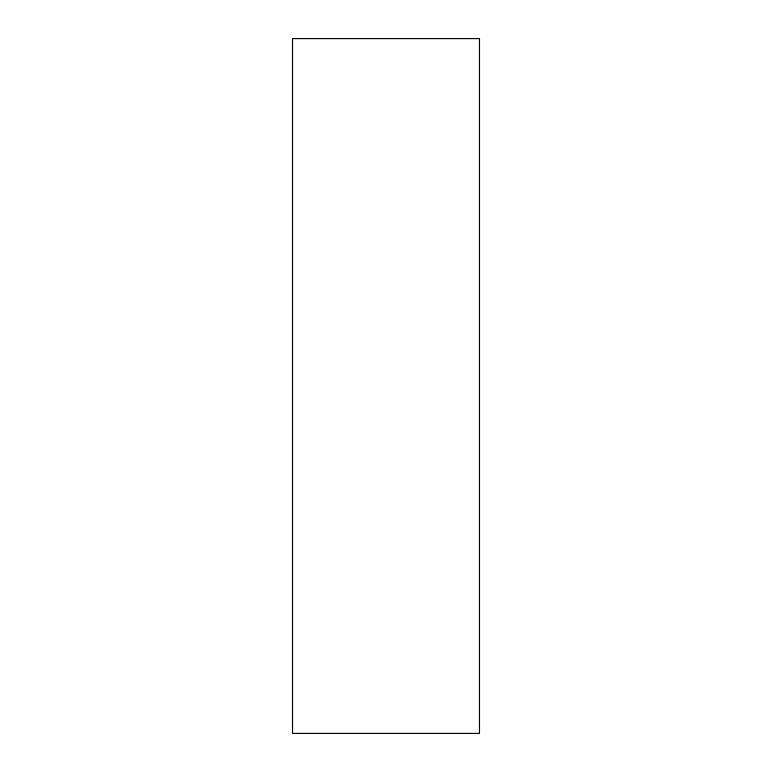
<?xml version="1.0" encoding="UTF-8"?>
<svg xmlns="http://www.w3.org/2000/svg" width="772" height="772" viewBox="0 0 772 772"><rect width="100%" height="100%" fill="white"/><g stroke="black" fill="none" stroke-linecap="round" stroke-linejoin="round"><path stroke-width="1.16" d="M479.47 38.6L292.53 38.6L292.53 733.4L479.47 733.4L479.47 38.6"/></g></svg>
